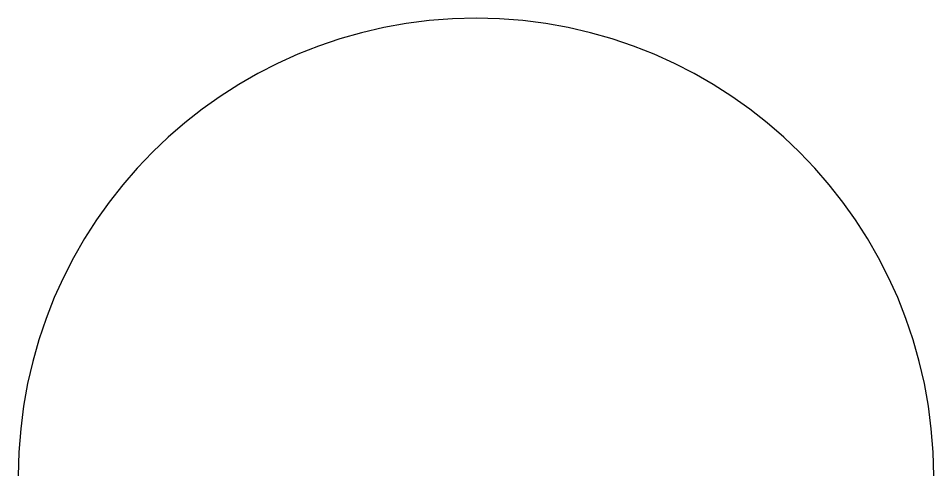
# Model space of a CAD drawing. Extents: x 100 to 300, y 100 to 200.
import ezdxf

# ---------------------------------------------------------------- set-up
doc = ezdxf.new("R2010")
doc.units = 0
doc.layers.get('0').update_dxf_attribs({"linetype": 'CONTINUOUS'})

msp = doc.modelspace()

# ---------------------------------------------------------------- linework, layer by layer
msp.add_lwpolyline([(300, 100, 1), (100, 100)], format="xyb")

doc.saveas('drawing.dxf')
